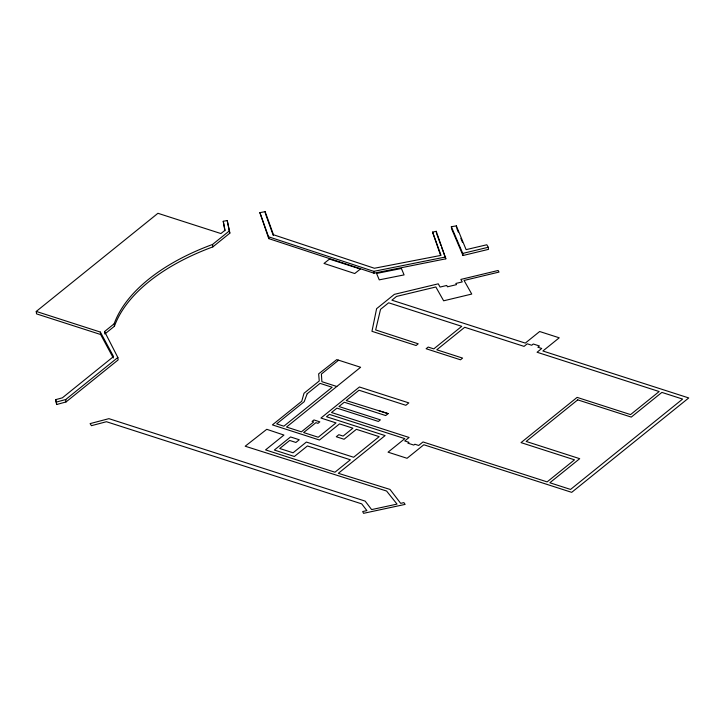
<?xml version="1.0" encoding="UTF-8"?>
<svg xmlns="http://www.w3.org/2000/svg" width="725" height="725" viewBox="0 0 725 725"><rect width="100%" height="100%" fill="white"/><g stroke="black" fill="none" stroke-linecap="round" stroke-linejoin="round"><path stroke-width="1.09" d="M113.308 358.005L100.63 334.506L36.531 313.88L36.25 311.433L157.941 213.295L220.926 233.559L225.013 230.269L223.237 221.288L227.224 220.536L229.843 233.169L212.824 246.899A192.678 103.24 -6.6 0 0 114.432 326.241L104.844 333.98L104.563 331.542L114.151 323.803A192.678 103.24 -6.6 0 1 212.534 244.461L229.562 230.731M117.849 357.488L118.13 359.926L66.011 401.958L56.65 404.514L56.36 402.076L65.73 399.52L117.849 357.488L104.563 331.542M338.602 360.189L321.402 374.064L321.882 381.685L336.799 386.488M388.111 413.622L385.7 415.561L344.257 402.23L338.938 406.526L380.38 419.857L378.396 421.452L336.953 408.121L331.515 412.507L409.09 437.465L404.74 440.972L408.963 442.332L407.912 443.183L413.803 445.077L414.854 444.226L418.669 445.458L423.01 441.951L547.13 481.889L574.49 459.822L521.03 442.622L577.109 397.391L630.569 414.6L659.161 391.536L537.071 352.25L541.756 348.471L537.859 347.221L539.409 345.97L533.274 344.003L531.724 345.245L527.247 343.804L524.066 346.378L464.707 327.274L436.794 349.785L462.595 358.096L460.484 359.799L426.11 348.734L428.185 347.067L433.777 348.888L461.752 326.322L388.645 302.796L380.534 309.339L375.668 329.938L418.198 343.804L416.087 345.508L371.961 331.316L376.601 308.687L394.364 294.359L438.263 283.828L440.084 287.064L446.736 285.469L447.488 286.801L456.523 284.635L455.862 283.448L462.269 281.916L460.855 279.424L498.12 270.479L499.017 272.074L464.073 280.457L471.748 294.06L443.646 300.803L435.852 286.991L396.53 296.434L391.89 300.177L525.299 343.106L539.663 331.515L559.229 337.805L542.871 351L688.75 397.943L571.699 492.347L423.826 444.76L407.051 458.291L388.056 452.173L404.831 438.643L329.422 414.383L326.513 416.73L385.111 435.58L338.339 473.307L390.005 489.429L400.689 503.349L403.879 502.615L405.13 504.392L363.542 513.327L362.69 511.524L366.904 510.618L361.73 503.875L106.448 421.723L91.441 425.675L90.099 423.608L108.922 418.66L365.155 501.111L371.626 509.593L397.028 504.111L386.579 491.024L245.186 446.219L266.764 429.309L283.946 435.063L265.567 449.89L334.941 472.211L350.356 459.786L307.418 445.966L294.368 456.487L274.331 450.044L290.553 436.958L299.253 439.758L295.909 442.458L289.692 440.456L279.732 448.494L293.072 452.79L306.385 442.06L353.628 457.257L379.175 436.649L356.383 429.318L344.067 439.25L336.273 436.74L338.811 434.692L343.124 436.078L352.903 428.194L339.508 423.889L319.48 440.039L272.41 424.886L301.736 401.278L304.02 393.249L319.254 380.969L318.638 373.864L336.781 359.6L360.624 367.276L286.52 427.043L301.401 431.837L313.662 421.95L312.085 421.442L313.943 419.947L319.825 421.841L317.967 423.337L315.901 422.666L303.639 432.553L318.23 437.248L336.019 422.902L320.93 418.044L359.428 386.996L408.827 402.892L405.855 405.293L359.029 390.222L346.215 400.553L388.111 413.622L378.577 410.549M56.65 404.514L55.635 399.656L62.368 397.826L113.553 356.537L100.349 332.059L36.25 311.433M451.349 226.717L462.749 253.415L488.26 247.27L488.505 249.364L462.994 255.508L451.593 228.81L451.349 226.717L456.351 225.883L466.112 249.645L486.81 244.769L488.26 247.27M432.58 232.1L436.251 231.329L445.839 258.816L373.973 273.18L268.757 238.616L259.885 212.642L265.169 211.673L273.452 234.746L374.39 268.259L441.036 255.372L432.58 232.1L440.483 255.091M259.885 212.642L268.549 236.785L373.765 271.349L445.63 256.985M457.013 229.009L458.291 232.109M460.837 238.307L462.532 242.44M436.84 234.184L440.963 245.476M441.715 247.524L445.839 258.816M265.758 214.555L273.289 235.525M55.635 399.656L56.36 402.076M229.843 233.169L227.224 220.536M224.904 230.713L223.237 221.288M462.749 253.415L462.994 255.508M456.351 225.883L456.587 227.976M436.251 231.329L436.468 233.16M373.765 271.349L373.973 273.18M268.549 236.785L268.757 238.616M265.169 211.673L265.386 213.503M212.534 244.461L212.824 246.899M114.151 323.803L114.432 326.241M100.349 332.059L100.63 334.506M65.73 399.52L66.011 401.958M307.164 393.748L304.192 401.713L276.696 423.88L283.865 426.191L332.141 387.259L320.042 383.362L307.164 393.748M577.725 399.865L526.169 441.452L579.71 458.68L549.849 482.759L570.566 489.429L682.606 399.076L661.88 392.406L631.267 417.102L577.725 399.865M329.485 259.088L324.002 263.438L354.733 273.533L360.397 269.038L329.485 259.088M401.414 268.486L376.583 273.452L379.248 279.859L404.079 274.902L401.414 268.486"/></g></svg>
